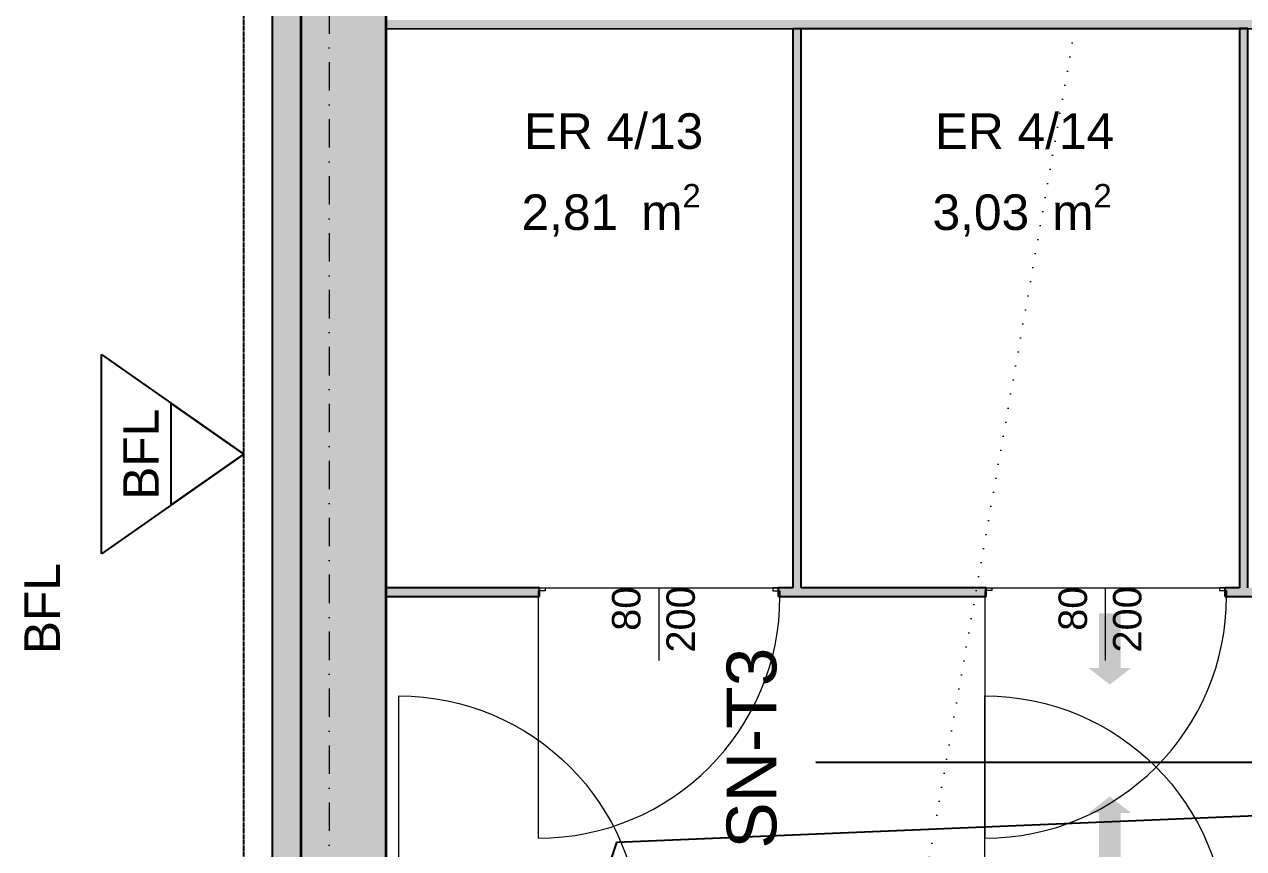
# Model space of a CAD drawing. Header units: millimetres. Extents: x 32522367 to 32638135, y 41424826 to 41540167.
# Drawn here: x 32545097 to 32549384, y 41479777 to 41482673 of the extents above; entities that cross this region are included whole.
import ezdxf
from ezdxf.enums import TextEntityAlignment as Align

# ---------------------------------------------------------------- set-up
doc = ezdxf.new("R2010")
doc.units = ezdxf.units.MM
for name, pattern in [('Punktlinie weit', [0.05, 0, -0.05]), ('Raster', [0.2, 0.1, -0.05, 0, -0.05]), ('Strichlinie eng', [0.1, 0.075, -0.025]), ('Strichlinie weit', [0.2, 0.15, -0.05])]:
    doc.linetypes.add(name, pattern=pattern)
for name, color, linetype in [('000 Achsraster Haupt', 251, 'Continuous'), ('110 Wand Aussen', 251, 'Continuous'), ('130 Wand Innen', 251, 'Continuous'), ('220 Bodenaufbau', 251, 'Continuous'), ('240 Unterdaemmung', 251, 'Continuous'), ('715 Lueftung', 251, 'Continuous'), ('811 Raum 2.Erschließung_ Nebenräume_Allg.räume_Technik', 251, 'Continuous'), ('955 Polierplan Beschriftung', 251, 'Continuous'), ('970 Brandschutz Beschriftung.Texte_ Bemaßung_ Symbole_ Fluchtwege', 251, 'Continuous'), ('Archicad Tür-Marker', 251, 'Continuous'), ('Archicad Türen', 251, 'Continuous')]:
    doc.layers.add(name, color=color, linetype=linetype)
for name, color, linetype, lineweight in [('000 Achsraster Haupt_Stift_Nr__1', 251, 'Continuous', 13), ('110 Wand Aussen_Stift_Nr__24', 251, 'Continuous', 13), ('110 Wand Aussen_Stift_Nr__29', 251, 'Continuous', 13), ('110 Wand Aussen_Stift_Nr__7', 251, 'Continuous', 25), ('110 Wand Aussen_Stift_Nr__8', 251, 'Continuous', 35), ('130 Wand Innen_Stift_Nr__26', 251, 'Continuous', 13), ('130 Wand Innen_Stift_Nr__7', 251, 'Continuous', 25), ('220 Bodenaufbau_Stift_Nr__6', 251, 'Continuous', 13), ('240 Unterdaemmung_Stift_Nr__6', 251, 'Continuous', 13), ('681 Fluchtlinien_Stift_Nr__10', 251, 'Continuous', 25), ('715 Lueftung_Stift_Nr__123', 251, 'Continuous', 13), ('851 Marker Schnittführung Neben_Stift_Nr__1', 251, 'Continuous', 13), ('955 Polierplan Beschriftung_Stift_Nr__1', 251, 'Continuous', 13), ('970 Brandschutz Beschriftung.Texte_ Bemaßung_ Symbole_ Fluchtwege_Stift_Nr__75', 251, 'Continuous', 25), ('Archicad Raumstempel_Stift_Nr__1', 251, 'Continuous', 13), ('Archicad Tür-Marker_Stift_Nr__1', 251, 'Continuous', 13), ('Archicad Türen_Stift_Nr__1', 251, 'Continuous', 13), ('Archicad Türen_Stift_Nr__7', 251, 'Continuous', 25)]:
    doc.layers.add(name, color=color, linetype=linetype, lineweight=lineweight)
doc.layers.add('E_NACHRTECH', color=3, linetype='Continuous', true_color=0x00fa00)
doc.styles.add('ERSTELLTER_STIL_1', font='arial.ttf')

# ---------------------------------------------------------------- blocks, each defined once
blk = doc.blocks.new('ER 4_13__70', base_point=(12.6289, 38.4547))
at = {"layer": 'Archicad Raumstempel_Stift_Nr__1', "color": 7, "lineweight": 13, "insert": (12.3163, 38.4893), "char_height": 0.125, "attachment_point": 1, "rotation": 343.6401, "style": 'ERSTELLTER_STIL_1'}
blk.add_mtext('\\A1;{\\pql;\\pt0,0.05;\\fArial|b0|i0|c0|p0;\\W1.000000;2,81\\fArial|b0|i0|c0|p0;\\W1.000000;\\A1{\\H.66x;\\S^  ;}\\fArial|b0|i0|c0|p0;\\W1.000000; m\\fArial|b0|i0|c0|p0;\\W1.000000;\\A1{\\H.66x;\\S2^  ;}}', dxfattribs=at)
at = {"layer": 'Archicad Raumstempel_Stift_Nr__1', "color": 7, "lineweight": 13, "style": 'ERSTELLTER_STIL_1'}
for tag, p in [('ROOM_NAME', (12.394, 38.7254)), ('DUMMY_890', (12.9883, 38.5795)), ('DUMMY_891', (12.3248, 38.5184))]:
    blk.add_attdef(tag, text='', height=0.125, rotation=343.6401, dxfattribs=at).set_placement(p, align=Align.TOP_LEFT)
blk = doc.blocks.new('ER 4_14__71', base_point=(14.0154, 38.0477))
at = {"layer": 'Archicad Raumstempel_Stift_Nr__1', "color": 7, "lineweight": 13, "insert": (13.7028, 38.0823), "char_height": 0.125, "attachment_point": 1, "rotation": 343.6401, "style": 'ERSTELLTER_STIL_1'}
blk.add_mtext('\\A1;{\\pql;\\pt0,0.05;\\fArial|b0|i0|c0|p0;\\W1.000000;3,03\\fArial|b0|i0|c0|p0;\\W1.000000;\\A1{\\H.66x;\\S^  ;}\\fArial|b0|i0|c0|p0;\\W1.000000; m\\fArial|b0|i0|c0|p0;\\W1.000000;\\A1{\\H.66x;\\S2^  ;}}', dxfattribs=at)
at = {"layer": 'Archicad Raumstempel_Stift_Nr__1', "color": 7, "lineweight": 13, "style": 'ERSTELLTER_STIL_1'}
for tag, p in [('ROOM_NAME', (13.7805, 38.3184)), ('DUMMY_890', (14.3748, 38.1725)), ('DUMMY_891', (13.7113, 38.1114))]:
    blk.add_attdef(tag, text='', height=0.125, rotation=343.6401, dxfattribs=at).set_placement(p, align=Align.TOP_LEFT)
blk = doc.blocks.new('Decke_16', base_point=(24.3313, 82.1748))
at = {"layer": '220 Bodenaufbau_Stift_Nr__6', "color": 7, "linetype": 'Continuous', "lineweight": 13, "flags": 128}
blk.add_lwpolyline([(21.6546, 37.6249), (20.3082, 33.0385), (20.6248, 32.9455), (20.2277, 31.5926), (19.911, 31.6856), (18.8238, 27.9818), (19.4283, 27.8044), (18.9776, 26.2692), (18.3731, 26.4466), (16.9366, 21.5531), (13.3097, 22.6178), (16.1461, 32.2801), (10.1971, 34.0265), (24.3313, 82.1748)], dxfattribs=at)
blk = doc.blocks.new('Decke_117', base_point=(10.5272, 34.0859))
at = {"layer": '240 Unterdaemmung_Stift_Nr__6', "color": 7, "linetype": 'Strichlinie eng', "lineweight": 13, "flags": 128}
blk.add_lwpolyline([(10.5272, 34.0859), (19.0562, 63.1399), (21.9635, 62.2865), (22.2593, 63.2939), (26.7402, 61.9785), (24.7136, 55.0749), (22.6179, 47.9361), (22.5037, 47.9696), (22.3305, 47.3795), (22.0129, 47.4727), (21.7313, 46.5132), (22.163, 46.3865), (17.9155, 31.917)], close=True, dxfattribs=at)
blk.add_lwpolyline([(10.5272, 34.0859), (19.0562, 63.1399), (21.9635, 62.2865), (22.2593, 63.2939), (26.7402, 61.9785), (24.7136, 55.0749), (22.6179, 47.9361), (22.5037, 47.9696), (22.3305, 47.3795), (22.0129, 47.4727), (21.7313, 46.5132), (22.163, 46.3865), (17.9155, 31.917)], close=True, dxfattribs=at)
blk = doc.blocks.new('Wand_110', base_point=(12.0172, 39.1617))
at = {"layer": '130 Wand Innen_Stift_Nr__26', "linetype": 'Continuous', "lineweight": 13}
blk.add_hatch(color=5, dxfattribs=at).paths.add_polyline_path([(12.013, 39.1473), (19.4013, 36.9785), (19.4097, 37.0073), (12.0215, 39.1761)])
at = {"layer": '130 Wand Innen_Stift_Nr__7', "color": 7, "linetype": 'Continuous', "lineweight": 25, "flags": 128}
for points in [[(12.0215, 39.1761), (12.013, 39.1473)], [(12.013, 39.1473), (19.4013, 36.9785)]]:
    blk.add_lwpolyline(points, dxfattribs=at)
blk = doc.blocks.new('Blockrahmentür 1-Fl 27_3')
at = {"layer": 'Archicad Türen_Stift_Nr__1', "color": 7, "linetype": 'Continuous', "lineweight": 13}
for p, q in [((0.425, 0), (0.425, 0.85)), ((-0.425, -0.02), (-0.425, 0)), ((-0.425, 0), (-0.42, 0)), ((-0.42, 0), (-0.42, -0.03)), ((0.425, 0), (0.42, 0)), ((0.42, 0), (0.42, -0.03)), ((0.425, -0.02), (0.425, 0)), ((-0.4, -0.02), (-0.425, -0.02)), ((-0.42, -0.03), (-0.4, -0.03)), ((-0.4, -0.03), (-0.4, -0.02)), ((0.4, -0.03), (0.4, -0.02)), ((0.4, -0.02), (0.425, -0.02)), ((0.42, -0.03), (0.4, -0.03))]:
    blk.add_line(p, q, dxfattribs=at)
blk.add_arc((0.425, 0), 0.85, 90, 180, dxfattribs=at)
at = {"layer": 'Archicad Türen_Stift_Nr__7', "color": 7, "linetype": 'Continuous', "lineweight": 25}
for p, q in [((-0.42, 0), (-0.42, -0.03)), ((-0.42, 0), (-0.42, -0.03)), ((0.42, 0), (0.42, -0.03)), ((0.42, 0), (0.42, -0.03))]:
    blk.add_line(p, q, dxfattribs=at)
blk = doc.blocks.new('T Marker AUT 27_3')
at = {"layer": 'Archicad Tür-Marker_Stift_Nr__1', "color": 7, "linetype": 'Continuous', "lineweight": 13}
blk.add_line((0, -0.255), (0, 0), dxfattribs=at)
at = {"layer": 'Archicad Tür-Marker_Stift_Nr__1', "color": 7, "lineweight": 13, "style": 'ERSTELLTER_STIL_1'}
for tag, height, p in [('DUMMY_270', 0.1, (-0.165, 0.0026)), ('DUMMY_268', 0.1, (0.0264, 0.0026)), ('DUMMY_269', 0.0667, (0.0931, -0.1825)), ('DUMMY_271', 0.0667, (-0.0983, -0.2588))]:
    blk.add_attdef(tag, text='', height=height, rotation=270, dxfattribs=at).set_placement(p, align=Align.BOTTOM_LEFT)
blk = doc.blocks.new('Wand_111', base_point=(11.4511, 37.2331))
at = {"layer": '130 Wand Innen_Stift_Nr__26', "linetype": 'Continuous', "lineweight": 13}
for points in [[(11.4595, 37.2619), (11.4511, 37.2331), (11.9692, 37.081), (11.9777, 37.1098)], [(12.7752, 36.8444), (13.4757, 36.6388), (13.4841, 36.6676), (12.7837, 36.8732)], [(14.2901, 36.431), (14.2816, 36.4022), (14.9821, 36.1966), (14.9905, 36.2253)]]:
    blk.add_hatch(color=5, dxfattribs=at).paths.add_polyline_path(points)
at = {"layer": '130 Wand Innen_Stift_Nr__7', "color": 7, "linetype": 'Continuous', "lineweight": 25}
for p, q in [((11.9692, 37.081), (11.9777, 37.1098)), ((12.7752, 36.8444), (12.7837, 36.8732)), ((13.4757, 36.6388), (13.4841, 36.6676)), ((14.2816, 36.4022), (14.2901, 36.431))]:
    blk.add_line(p, q, dxfattribs=at)
at = {"layer": '130 Wand Innen_Stift_Nr__7', "color": 7, "linetype": 'Continuous', "lineweight": 25, "flags": 128}
for points in [[(11.4595, 37.2619), (11.4511, 37.2331)], [(11.9777, 37.1098), (11.4595, 37.2619)], [(11.4511, 37.2331), (11.9692, 37.081)], [(12.8316, 36.8591), (12.7837, 36.8732)], [(12.7752, 36.8444), (13.4757, 36.6388)], [(13.4841, 36.6676), (12.8604, 36.8507)], [(14.2816, 36.4022), (14.9821, 36.1966)], [(14.3381, 36.4169), (14.2901, 36.431)]]:
    blk.add_lwpolyline(points, dxfattribs=at)
at = {"layer": 'Archicad Tür-Marker', "color": 7, "lineweight": 13}
ref = blk.add_blockref('T Marker AUT 27_3', (12.3807, 36.9915), dxfattribs=dict(at, rotation=343.6400901272618))
ref.add_attrib('DUMMY_268', '80', dxfattribs={"layer": 'Archicad Tür-Marker_Stift_Nr__1', "color": 7, "lineweight": 13, "height": 0.1, "rotation": 73.6401, "style": 'ERSTELLTER_STIL_1'}).set_placement((12.3039, 36.8564), align=Align.BOTTOM_LEFT)
ref.add_attrib('DUMMY_270', '200', dxfattribs={"layer": 'Archicad Tür-Marker_Stift_Nr__1', "color": 7, "lineweight": 13, "height": 0.1, "rotation": 73.6401, "style": 'ERSTELLTER_STIL_1'}).set_placement((12.4661, 36.7293), align=Align.BOTTOM_LEFT)
ref = blk.add_blockref('T Marker AUT 27_3', (13.8871, 36.5493), dxfattribs=dict(at, rotation=343.6400901272618))
ref.add_attrib('DUMMY_268', '80', dxfattribs={"layer": 'Archicad Tür-Marker_Stift_Nr__1', "color": 7, "lineweight": 13, "height": 0.1, "rotation": 73.6401, "style": 'ERSTELLTER_STIL_1'}).set_placement((13.8103, 36.4142), align=Align.BOTTOM_LEFT)
ref.add_attrib('DUMMY_270', '200', dxfattribs={"layer": 'Archicad Tür-Marker_Stift_Nr__1', "color": 7, "lineweight": 13, "height": 0.1, "rotation": 73.6401, "style": 'ERSTELLTER_STIL_1'}).set_placement((13.9725, 36.2871), align=Align.BOTTOM_LEFT)
at = {"layer": 'Archicad Türen', "color": 7, "linetype": 'Continuous', "lineweight": 13, "rotation": 163.6400901272618}
for p in [(12.3722, 36.9627), (13.8787, 36.5205)]:
    blk.add_blockref('Blockrahmentür 1-Fl 27_3', p, dxfattribs=at)
blk = doc.blocks.new('Wand_118', base_point=(14.9223, 34.9635))
at = {"layer": '130 Wand Innen_Stift_Nr__26', "linetype": 'Continuous', "lineweight": 13}
for points in [[(13.0897, 35.5015), (13.0812, 35.4727), (13.1292, 35.4586), (13.1377, 35.4874)], [(13.9352, 35.222), (14.0599, 35.1854), (14.0684, 35.2142), (13.9436, 35.2508)], [(14.8744, 34.9775), (14.8659, 34.9488), (14.9139, 34.9347), (14.9223, 34.9635)]]:
    blk.add_hatch(color=5, dxfattribs=at).paths.add_polyline_path(points)
at = {"layer": '130 Wand Innen_Stift_Nr__7', "color": 7, "linetype": 'Continuous', "lineweight": 25}
for p, q in [((13.1377, 35.4874), (13.1292, 35.4586)), ((13.9436, 35.2508), (13.9352, 35.222)), ((14.0684, 35.2142), (14.0599, 35.1854)), ((14.8744, 34.9775), (14.8659, 34.9488))]:
    blk.add_line(p, q, dxfattribs=at)
at = {"layer": '130 Wand Innen_Stift_Nr__7', "color": 7, "linetype": 'Continuous', "lineweight": 25, "flags": 128}
for points in [[(13.0897, 35.5015), (13.0812, 35.4727)], [(13.1377, 35.4874), (13.0897, 35.5015)], [(13.0812, 35.4727), (13.1292, 35.4586)], [(14.0684, 35.2142), (13.9436, 35.2508)], [(13.9352, 35.222), (13.9832, 35.2079)], [(14.012, 35.1994), (14.0599, 35.1854)], [(14.9223, 34.9635), (14.8744, 34.9775)], [(14.8659, 34.9488), (14.9139, 34.9347)], [(14.9139, 34.9347), (14.9223, 34.9635)]]:
    blk.add_lwpolyline(points, dxfattribs=at)
at = {"layer": 'Archicad Tür-Marker', "color": 7, "lineweight": 13}
ref = blk.add_blockref('T Marker AUT 27_3', (13.5322, 35.3403), dxfattribs=dict(at, rotation=163.6400943199197))
ref.add_attrib('DUMMY_268', '80', dxfattribs={"layer": 'Archicad Tür-Marker_Stift_Nr__1', "color": 7, "lineweight": 13, "height": 0.1, "rotation": 73.6401, "style": 'ERSTELLTER_STIL_1'}).set_placement((13.5153, 35.4091), align=Align.BOTTOM_LEFT)
ref.add_attrib('DUMMY_270', '200', dxfattribs={"layer": 'Archicad Tür-Marker_Stift_Nr__1', "color": 7, "lineweight": 13, "height": 0.1, "rotation": 73.6401, "style": 'ERSTELLTER_STIL_1'}).set_placement((13.699, 35.3552), align=Align.BOTTOM_LEFT)
ref = blk.add_blockref('T Marker AUT 27_3', (14.4629, 35.0671), dxfattribs=dict(at, rotation=163.6400943199197))
ref.add_attrib('DUMMY_268', '80', dxfattribs={"layer": 'Archicad Tür-Marker_Stift_Nr__1', "color": 7, "lineweight": 13, "height": 0.1, "rotation": 73.6401, "style": 'ERSTELLTER_STIL_1'}).set_placement((14.446, 35.1359), align=Align.BOTTOM_LEFT)
ref.add_attrib('DUMMY_270', '200', dxfattribs={"layer": 'Archicad Tür-Marker_Stift_Nr__1', "color": 7, "lineweight": 13, "height": 0.1, "rotation": 73.6401, "style": 'ERSTELLTER_STIL_1'}).set_placement((14.6297, 35.082), align=Align.BOTTOM_LEFT)
at = {"layer": 'Archicad Türen', "color": 7, "linetype": 'Continuous', "lineweight": 13, "xscale": -1, "rotation": 343.6400943199197}
for p in [(13.5406, 35.3691), (14.4714, 35.0958)]:
    blk.add_blockref('Blockrahmentür 1-Fl 27_3', p, dxfattribs=at)
blk = doc.blocks.new('Wand_119', base_point=(12.015, 35.8169))
at = {"layer": '130 Wand Innen_Stift_Nr__26', "linetype": 'Continuous', "lineweight": 13}
for points in [[(11.1131, 36.0817), (11.1046, 36.0529), (11.1526, 36.0388), (11.1611, 36.0676)], [(11.967, 35.831), (11.9586, 35.8022), (12.0066, 35.7881), (12.015, 35.8169)]]:
    blk.add_hatch(color=5, dxfattribs=at).paths.add_polyline_path(points)
at = {"layer": '130 Wand Innen_Stift_Nr__7', "color": 7, "linetype": 'Continuous', "lineweight": 25}
for p, q in [((11.1611, 36.0676), (11.1526, 36.0388)), ((11.967, 35.831), (11.9586, 35.8022))]:
    blk.add_line(p, q, dxfattribs=at)
at = {"layer": '130 Wand Innen_Stift_Nr__7', "color": 7, "linetype": 'Continuous', "lineweight": 25, "flags": 128}
for points in [[(11.1131, 36.0817), (11.1046, 36.0529)], [(11.1046, 36.0529), (11.1526, 36.0388)], [(11.1611, 36.0676), (11.1131, 36.0817)], [(11.9586, 35.8022), (12.0066, 35.7881)], [(12.015, 35.8169), (11.967, 35.831)], [(12.0066, 35.7881), (12.015, 35.8169)]]:
    blk.add_lwpolyline(points, dxfattribs=at)
at = {"layer": 'Archicad Tür-Marker', "color": 7, "lineweight": 13}
ref = blk.add_blockref('T Marker AUT 27_3', (11.5556, 35.9205), dxfattribs=dict(at, rotation=163.6400998952624))
ref.add_attrib('DUMMY_268', '80', dxfattribs={"layer": 'Archicad Tür-Marker_Stift_Nr__1', "color": 7, "lineweight": 13, "height": 0.1, "rotation": 73.6401, "style": 'ERSTELLTER_STIL_1'}).set_placement((11.5387, 35.9894), align=Align.BOTTOM_LEFT)
ref.add_attrib('DUMMY_270', '200', dxfattribs={"layer": 'Archicad Tür-Marker_Stift_Nr__1', "color": 7, "lineweight": 13, "height": 0.1, "rotation": 73.6401, "style": 'ERSTELLTER_STIL_1'}).set_placement((11.7224, 35.9354), align=Align.BOTTOM_LEFT)
at = {"layer": 'Archicad Türen', "color": 7, "linetype": 'Continuous', "lineweight": 13, "xscale": -1, "rotation": 343.6400998952624}
blk.add_blockref('Blockrahmentür 1-Fl 27_3', (11.5641, 35.9493), dxfattribs=at)
blk = doc.blocks.new('Wand_122', base_point=(13.3995, 38.7403))
at = {"layer": '130 Wand Innen_Stift_Nr__26', "linetype": 'Continuous', "lineweight": 13}
blk.add_hatch(color=5, dxfattribs=at).paths.add_polyline_path([(13.3851, 38.7445), (12.8316, 36.8591), (12.8604, 36.8507), (13.4139, 38.7361)])
at = {"layer": '130 Wand Innen_Stift_Nr__7', "color": 7, "linetype": 'Continuous', "lineweight": 25, "flags": 128}
for points in [[(13.3851, 38.7445), (12.8316, 36.8591)], [(12.8604, 36.8507), (13.4139, 38.7361)], [(13.4139, 38.7361), (13.3851, 38.7445)]]:
    blk.add_lwpolyline(points, dxfattribs=at)
blk = doc.blocks.new('Wand_123', base_point=(14.9059, 38.2981))
at = {"layer": '130 Wand Innen_Stift_Nr__26', "linetype": 'Continuous', "lineweight": 13}
blk.add_hatch(color=5, dxfattribs=at).paths.add_polyline_path([(14.8916, 38.3023), (14.3381, 36.4169), (14.3669, 36.4084), (14.9203, 38.2939)])
at = {"layer": '130 Wand Innen_Stift_Nr__7', "color": 7, "linetype": 'Continuous', "lineweight": 25, "flags": 128}
for points in [[(14.8916, 38.3023), (14.3381, 36.4169)], [(14.3669, 36.4084), (14.9203, 38.2939)], [(14.9203, 38.2939), (14.8916, 38.3023)]]:
    blk.add_lwpolyline(points, dxfattribs=at)
blk = doc.blocks.new('Wand_211', base_point=(7.6485, 24.2797))
at = {"layer": '110 Wand Aussen_Stift_Nr__24', "linetype": 'Continuous', "lineweight": 13}
blk.add_hatch(color=92, dxfattribs=at).paths.add_polyline_path([(7.733, 24.5675), (24.5347, 81.8024), (24.2468, 81.8869), (7.4452, 24.652)])
at = {"layer": '110 Wand Aussen_Stift_Nr__29', "linetype": 'Continuous', "lineweight": 13}
blk.add_hatch(color=6, dxfattribs=at).paths.add_polyline_path([(7.2647, 24.3924), (7.3607, 24.3642), (24.3313, 82.1748), (24.2354, 82.2029)])
at = {"layer": '110 Wand Aussen_Stift_Nr__7', "color": 7, "linetype": 'Continuous', "lineweight": 25, "flags": 128}
blk.add_lwpolyline([(19.605, 66.4297), (7.2647, 24.3924)], dxfattribs=at)
at = {"layer": '110 Wand Aussen_Stift_Nr__8', "color": 7, "linetype": 'Continuous', "lineweight": 35}
blk.add_line((24.2468, 81.8869), (7.4452, 24.652), dxfattribs=at)
at = {"layer": '110 Wand Aussen_Stift_Nr__8', "color": 7, "linetype": 'Continuous', "lineweight": 35, "flags": 128}
blk.add_lwpolyline([(7.733, 24.5675), (19.9889, 66.3171)], dxfattribs=at)
blk = doc.blocks.new('Fluchtwegtool - GSDE')
at = {"layer": '970 Brandschutz Beschriftung.Texte_ Bemaßung_ Symbole_ Fluchtwege_Stift_Nr__75', "color": 94, "linetype": 'Continuous', "lineweight": 25, "true_color": 0x009500}
for p, q in [((8.374, 2.7306), (0.8098, 2.415)), ((0.8098, 2.415), (0, 0))]:
    blk.add_line(p, q, dxfattribs=at)
at = {"layer": '970 Brandschutz Beschriftung.Texte_ Bemaßung_ Symbole_ Fluchtwege_Stift_Nr__75', "color": 94, "lineweight": 25, "true_color": 0x009500, "style": 'ERSTELLTER_STIL_1'}
blk.add_attdef('DUMMY_48', text='', height=0.1, rotation=90, dxfattribs=at).set_placement((8.8315, 18.4944), align=Align.BOTTOM_LEFT)
for tag, rotation, p in [('DUMMY_45', 89.719, (8.447, 17.6242)), ('DUMMY_46', 2.3892, (4.5919, 2.5817)), ('DUMMY_47', 71.4634, (0.4049, 1.2164))]:
    blk.add_attdef(tag, text='', height=0.06, rotation=rotation, dxfattribs=at).set_placement(p, align=Align.BOTTOM_CENTER)
blk = doc.blocks.new('Etikett_56', base_point=(7.3607, 24.3642))
at = {"layer": '955 Polierplan Beschriftung_Stift_Nr__1', "color": 7, "linetype": 'Punktlinie weit', "lineweight": 13}
blk.add_line((7.3607, 24.3642), (27.8669, 65.8166), dxfattribs=at)
blk = doc.blocks.new('Standard-Rastermarker')
at = {"layer": '000 Achsraster Haupt_Stift_Nr__1', "color": 7, "linetype": 'Raster', "lineweight": 13}
blk.add_line((1, 0), (73, 0), dxfattribs=at)
at = {"layer": '000 Achsraster Haupt_Stift_Nr__1', "color": 7, "lineweight": 13, "style": 'ERSTELLTER_STIL_1'}
for tag, p in [('AC_MarkerText_1_0', (-0.3593, -0.0343)), ('AC_MarkerText_1_1', (74.1407, -0.0343))]:
    blk.add_attdef(tag, text='', height=0.15, rotation=90, dxfattribs=at).set_placement(p, align=Align.TOP_CENTER)
blk = doc.blocks.new('Pfeil Gerade 27_6')
at = {"layer": '715 Lueftung_Stift_Nr__123', "linetype": 'Continuous', "lineweight": 13, "true_color": 0xe69900}
blk.add_hatch(color=42, dxfattribs=at).paths.add_polyline_path([(0.125, 0), (0.067, 0.0748), (0.067, 0.0376), (-0.125, 0.0376), (-0.125, -0.0376), (0.067, -0.0376), (0.067, -0.0748)])

msp = doc.modelspace()

# ---------------------------------------------------------------- linework, layer by layer
at = {"layer": '681 Fluchtlinien_Stift_Nr__10', "color": 1, "linetype": 'Continuous', "lineweight": 25}
for p, q in [((32545368.668, 41480812.924), (32545368.664, 41481512.924)), ((32545368.664, 41481512.924), (32545868.666, 41481162.926)), ((32545612.463, 41481342.266), (32545612.465, 41480983.584)), ((32545868.666, 41481162.926), (32545612.463, 41481342.266)), ((32545868.666, 41481162.926), (32545368.668, 41480812.924)), ((32545612.465, 41480983.584), (32545868.666, 41481162.926))]:
    msp.add_line(p, q, dxfattribs=at)
at = {"layer": '681 Fluchtlinien_Stift_Nr__10', "color": 1, "linetype": 'Strichlinie weit', "lineweight": 25}
msp.add_lwpolyline([(32545868.865, 41441712.417), (32545868.431, 41527613.435), (32593380.819, 41527613.674), (32593380.92, 41507613.674), (32565868.532, 41507613.536), (32565868.764, 41461712.518), (32607781.152, 41461712.73), (32607781.069, 41478013.747), (32627781.069, 41478013.848), (32627781.253, 41441712.831)], close=True, dxfattribs=at)
msp.add_lwpolyline([(32587378.862, 41441712.627), (32545868.865, 41441712.417), (32545868.431, 41527613.435), (32587378.435, 41527613.644)], dxfattribs=at)
at = {"layer": '811 Raum 2.Erschließung_ Nebenräume_Allg.räume_Technik', "color": 31, "linetype": 'Continuous', "lineweight": 0, "true_color": 0xffcc66, "flags": 128}
for points in [[(32546368.558, 41501368.436), (32546368.682, 41477383.436), (32554068.682, 41477383.476), (32554068.673, 41479263.475), (32553478.672, 41479263.473), (32553478.671, 41479463.473), (32554068.672, 41479463.475), (32554068.561, 41501368.476)], [(32547798.659, 41480693.444), (32547798.649, 41482658.444), (32546368.655, 41482658.437), (32546368.665, 41480693.437)], [(32549368.659, 41480693.452), (32549368.649, 41482658.452), (32547828.649, 41482658.444), (32547828.659, 41480693.444)]]:
    msp.add_lwpolyline(points, close=True, dxfattribs=at)
at = {"layer": 'E_NACHRTECH', "color": 3, "lineweight": 30}
msp.add_lwpolyline([(32547879.786, 41480081.059), (32553878.697, 41480078.039)], dxfattribs=at)

# ---------------------------------------------------------------- block references
at = {"layer": '000 Achsraster Haupt', "color": 7, "linetype": 'Continuous', "lineweight": 18, "xscale": 1000, "yscale": 1000, "zscale": 1000, "rotation": 270.0002954042531}
msp.add_blockref('Standard-Rastermarker', (32546168.39, 41535366.53), dxfattribs=at)
at = {"layer": '110 Wand Aussen', "color": 7, "lineweight": 35, "xscale": 1000, "yscale": 1000, "zscale": 1000, "rotation": 16.36019999999994}
msp.add_blockref('Wand_211', (32546368.733, 41467163.42), dxfattribs=at)
at = {"layer": '130 Wand Innen', "color": 7, "lineweight": 35, "xscale": 1000, "yscale": 1000, "zscale": 1000, "rotation": 16.36019999999994}
for name, p in [('Wand_110', (32546368.654, 41482673.437)), ('Wand_122', (32547813.649, 41482658.444)), ('Wand_123', (32549383.649, 41482658.452)), ('Wand_111', (32546368.665, 41480663.437)), ('Wand_118', (32550338.671, 41479463.457)), ('Wand_119', (32547308.671, 41479463.442))]:
    msp.add_blockref(name, p, dxfattribs=at)
at = {"layer": '220 Bodenaufbau', "color": 7, "linetype": 'Continuous', "lineweight": 13, "xscale": 1000, "yscale": 1000, "zscale": 1000, "rotation": 16.36019999999994}
msp.add_blockref('Decke_16', (32546068.423, 41527413.443), dxfattribs=at)
at = {"layer": '240 Unterdaemmung', "color": 7, "linetype": 'Strichlinie eng', "lineweight": 13, "xscale": 1000, "yscale": 1000, "zscale": 1000, "rotation": 16.36019999999994}
msp.add_blockref('Decke_117', (32546368.682, 41477383.436), dxfattribs=at)
at = {"layer": '715 Lueftung', "color": 7, "linetype": 'Continuous', "lineweight": 13, "yscale": 1000, "zscale": 1000}
for p, xscale, rotation in [((32548913.286, 41480478.36), -1000, 90.0002892115793), ((32548913.29, 41479835.236), 1000, 90.00028921157721)]:
    msp.add_blockref('Pfeil Gerade 27_6', p, dxfattribs=dict(at, xscale=xscale, rotation=rotation))
at = {"layer": '811 Raum 2.Erschließung_ Nebenräume_Allg.räume_Technik', "color": 7, "linetype": 'Continuous', "lineweight": 13, "xscale": 1000, "yscale": 1000, "zscale": 1000, "rotation": 16.36019999999994}
for name, p, values in [('ER 4_13__70', (32547154.692, 41482167.37), {'ROOM_NAME': 'ER 4/13'}), ('ER 4_14__71', (32548599.687, 41482167.377), {'ROOM_NAME': 'ER 4/14'})]:
    msp.add_blockref(name, p, dxfattribs=at).add_auto_attribs(values)
at = {"layer": '955 Polierplan Beschriftung', "color": 7, "linetype": 'Continuous', "lineweight": 13, "xscale": 1000, "yscale": 1000, "zscale": 1000, "rotation": 16.36019999999994}
msp.add_blockref('Etikett_56', (32546068.738, 41467163.416), dxfattribs=at)
at = {"layer": '970 Brandschutz Beschriftung.Texte_ Bemaßung_ Symbole_ Fluchtwege', "color": 94, "linetype": 'Continuous', "lineweight": 25, "true_color": 0x009500, "xscale": 999.9999999999995, "yscale": 999.9999999999995, "zscale": 999.9999999999995, "rotation": 0.0002901272618044}
msp.add_blockref('Fluchtwegtool - GSDE', (32546368.682, 41477383.436), dxfattribs=at)

# ---------------------------------------------------------------- texts
at = {"layer": '681 Fluchtlinien_Stift_Nr__10', "color": 1, "linetype": 'Continuous', "lineweight": 25, "char_height": 125, "attachment_point": 2, "rotation": 90.000285, "style": 'ERSTELLTER_STIL_1'}
for insert in [(32545444.606, 41481162.924), (32545097.24, 41480620.289)]:
    msp.add_mtext('\\A1;{\\pqc;\\fArial|b0|i0|c0|p0;\\W1.000000;BFL}', dxfattribs=dict(at, insert=insert))
at = {"layer": '851 Marker Schnittführung Neben_Stift_Nr__1', "color": 7, "linetype": 'Continuous', "lineweight": 13, "insert": (32547743.365, 41479776.747), "char_height": 175, "attachment_point": 7, "rotation": 90.00029, "style": 'ERSTELLTER_STIL_1'}
msp.add_mtext('\\A1;{\\pql;\\fArial|b0|i0|c0|p0;\\W1.000000;S\\fArial|b0|i0|c0|p0;\\W1.000000;N\\fArial|b0|i0|c0|p0;\\W1.000000;-T3}', dxfattribs=at)

doc.saveas('drawing.dxf')
